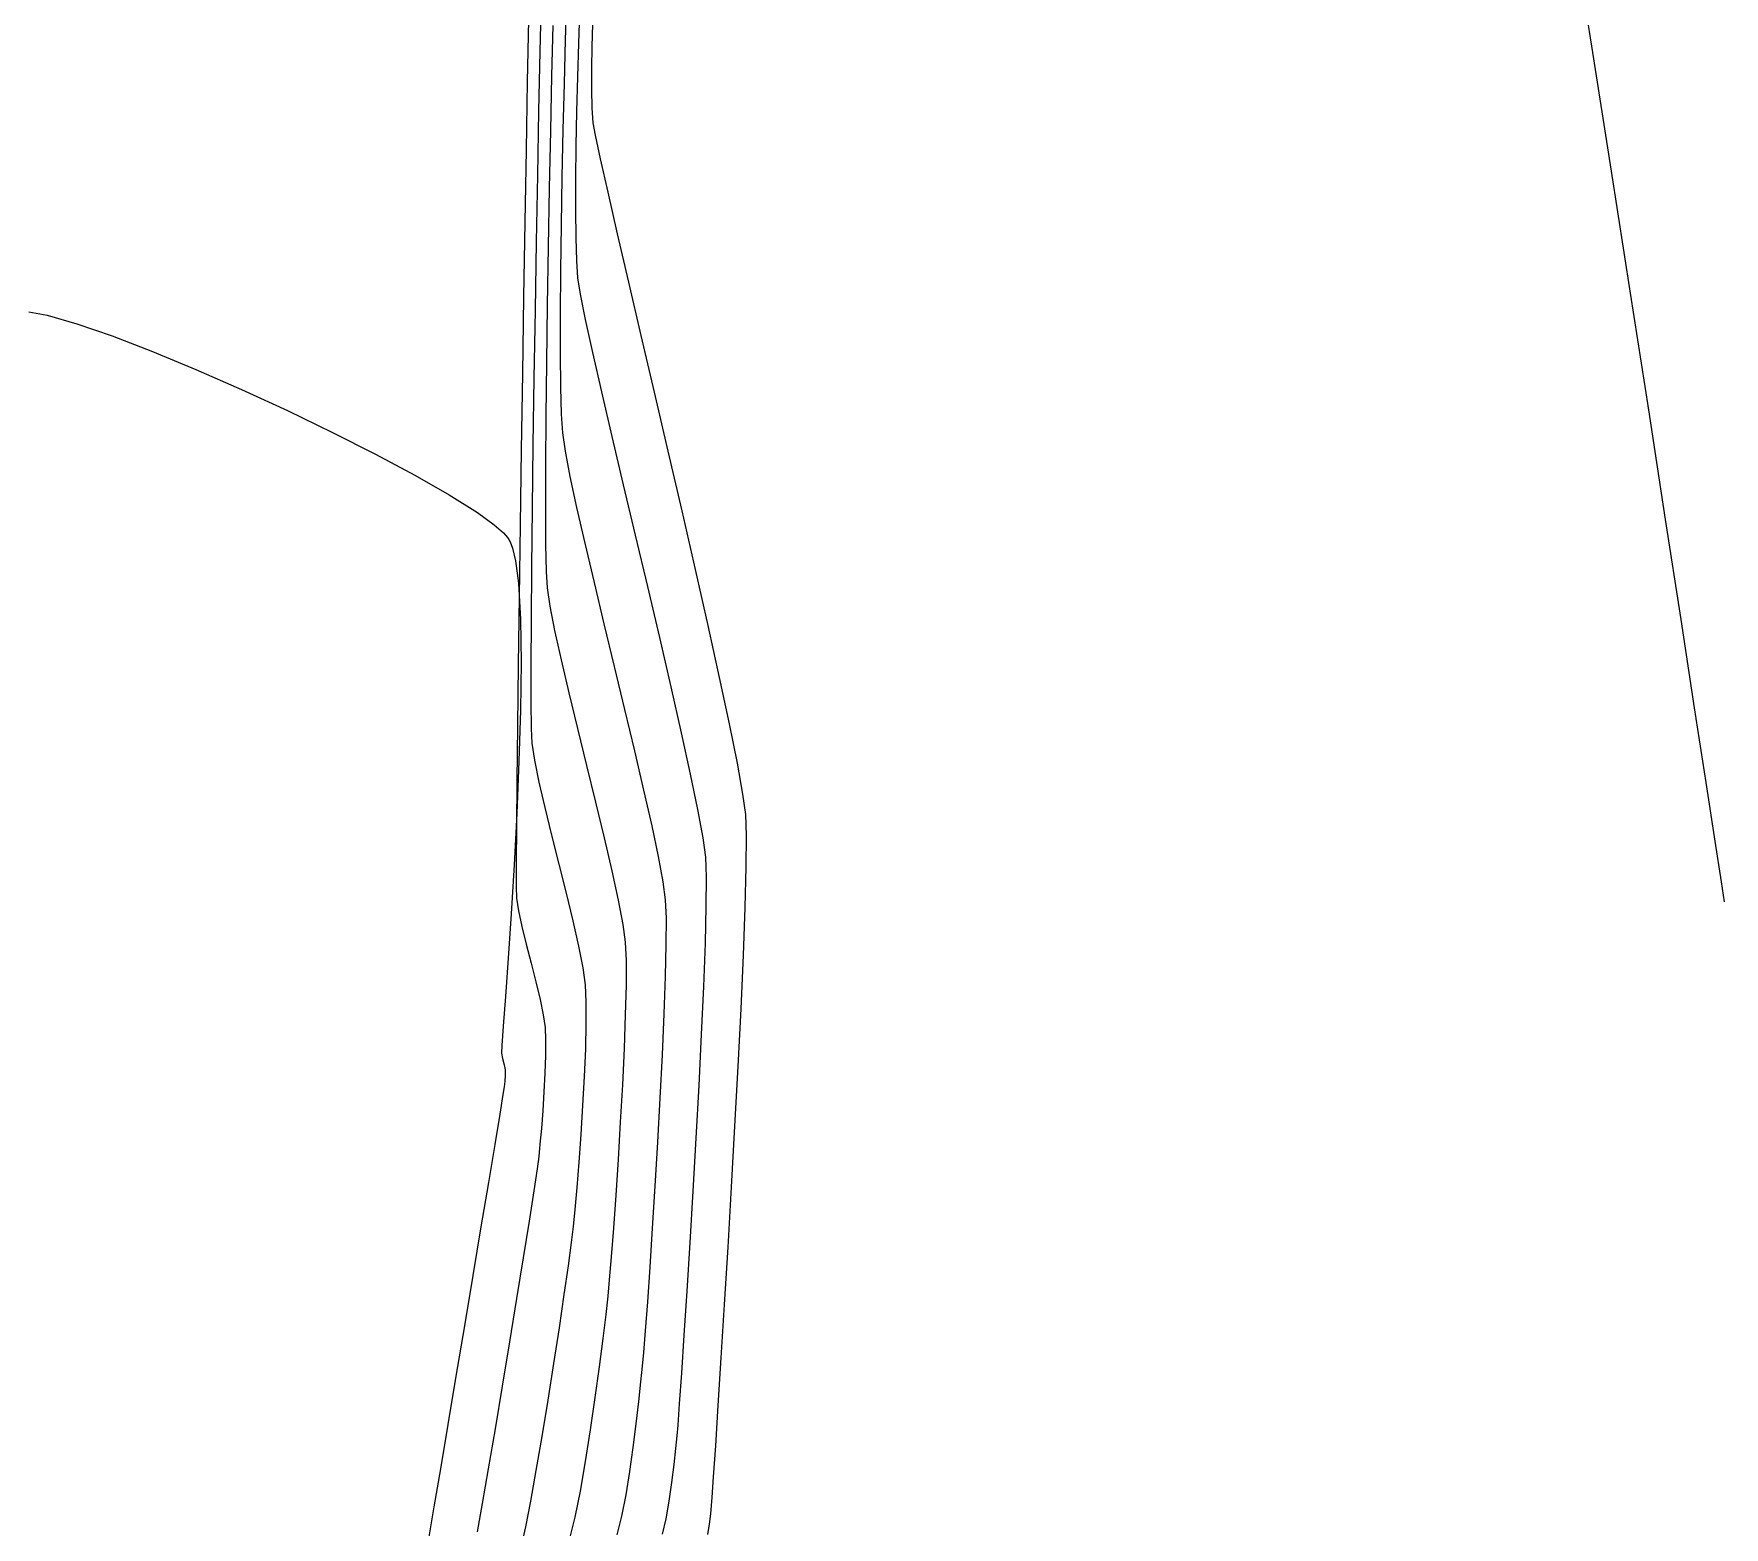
# Model space of a CAD drawing. Header units: metres. Extents: x 708868 to 711043, y 5411316 to 5413138.
# Drawn here: x 710423.6 to 710502.4, y 5412173.8 to 5412243.5 of the extents above; entities that cross this region are included whole.
import ezdxf

# ---------------------------------------------------------------- set-up
doc = ezdxf.new("R2010")
doc.units = ezdxf.units.M
for name, color, linetype in [('Rionegro 2010_Contours', 7, 'Continuous'), ('Rionegro 2014_Contours', 7, 'Continuous'), ('Rionegro 2018_Contours', 7, 'Continuous')]:
    doc.layers.add(name, color=color, linetype=linetype)

msp = doc.modelspace()

# ---------------------------------------------------------------- linework, layer by layer
at = {"layer": 'Rionegro 2010_Contours'}
for points in [[(710447.25, 5412245.156, 243), (710447.195, 5412242.639, 243), (710447.137, 5412239.854, 243), (710447.08, 5412236.867, 243), (710447.024, 5412233.748, 243), (710446.97, 5412230.566, 243), (710446.92, 5412227.388, 243), (710446.875, 5412224.283, 243), (710446.837, 5412221.321, 243), (710446.806, 5412218.568, 243), (710446.785, 5412216.095, 243), (710446.775, 5412213.969, 243), (710446.777, 5412212.259, 243), (710446.792, 5412211.033, 243), (710446.822, 5412210.361, 243), (710446.942, 5412209.56, 243), (710447.15, 5412208.539, 243), (710447.424, 5412207.353, 243), (710447.742, 5412206.057, 243), (710448.081, 5412204.707, 243), (710448.419, 5412203.357, 243), (710448.733, 5412202.063, 243), (710449.001, 5412200.881, 243), (710449.201, 5412199.866, 243), (710449.309, 5412199.073, 243), (710449.345, 5412198.28, 243), (710449.346, 5412197.264, 243), (710449.317, 5412196.082, 243), (710449.263, 5412194.789, 243), (710449.191, 5412193.44, 243), (710449.106, 5412192.09, 243), (710449.014, 5412190.796, 243), (710448.921, 5412189.612, 243), (710448.832, 5412188.594, 243), (710448.753, 5412187.798, 243), (710448.661, 5412187.05, 243), (710448.514, 5412185.965, 243), (710448.319, 5412184.615, 243), (710448.089, 5412183.071, 243), (710447.833, 5412181.407, 243), (710447.562, 5412179.692, 243), (710447.284, 5412178, 243), (710447.011, 5412176.402, 243), (710446.753, 5412174.971, 243), (710446.519, 5412173.776, 243), (710446.321, 5412172.892, 243)], [(710449.041, 5412244.461, 246), (710448.992, 5412243.011, 246), (710448.947, 5412241.454, 246), (710448.908, 5412239.843, 246), (710448.879, 5412238.234, 246), (710448.862, 5412236.678, 246), (710448.859, 5412235.23, 246), (710448.872, 5412233.944, 246), (710448.905, 5412232.873, 246), (710448.959, 5412232.07, 246), (710449.077, 5412231.316, 246), (710449.314, 5412230.134, 246), (710449.652, 5412228.589, 246), (710450.072, 5412226.745, 246), (710450.557, 5412224.666, 246), (710451.087, 5412222.416, 246), (710451.645, 5412220.059, 246), (710452.213, 5412217.66, 246), (710452.771, 5412215.281, 246), (710453.303, 5412212.987, 246), (710453.789, 5412210.842, 246), (710454.212, 5412208.91, 246), (710454.553, 5412207.255, 246), (710454.794, 5412205.941, 246), (710454.917, 5412205.033, 246), (710454.951, 5412204.106, 246), (710454.944, 5412202.745, 246), (710454.901, 5412201.019, 246), (710454.826, 5412199.002, 246), (710454.727, 5412196.764, 246), (710454.608, 5412194.378, 246), (710454.475, 5412191.914, 246), (710454.334, 5412189.445, 246), (710454.19, 5412187.042, 246), (710454.049, 5412184.776, 246), (710453.916, 5412182.721, 246), (710453.798, 5412180.946, 246), (710453.7, 5412179.524, 246), (710453.626, 5412178.527, 246), (710453.584, 5412178.025, 246), (710453.521, 5412177.433, 246), (710453.438, 5412176.684, 246), (710453.336, 5412175.844, 246), (710453.213, 5412174.979, 246), (710453.07, 5412174.154, 246), (710452.906, 5412173.436, 246)], [(710446.66, 5412244.121, 242), (710446.607, 5412241.214, 242), (710446.552, 5412238.041, 242), (710446.495, 5412234.671, 242), (710446.438, 5412231.169, 242), (710446.381, 5412227.602, 242), (710446.327, 5412224.038, 242), (710446.275, 5412220.544, 242), (710446.228, 5412217.186, 242), (710446.186, 5412214.031, 242), (710446.15, 5412211.147, 242), (710446.122, 5412208.6, 242), (710446.103, 5412206.457, 242), (710446.094, 5412204.786, 242), (710446.096, 5412203.652, 242), (710446.11, 5412203.124, 242), (710446.202, 5412202.53, 242), (710446.36, 5412201.795, 242), (710446.562, 5412200.967, 242), (710446.785, 5412200.093, 242), (710447.007, 5412199.221, 242), (710447.205, 5412198.398, 242), (710447.357, 5412197.67, 242), (710447.44, 5412197.087, 242), (710447.465, 5412196.502, 242), (710447.461, 5412195.773, 242), (710447.433, 5412194.947, 242), (710447.387, 5412194.074, 242), (710447.329, 5412193.2, 242), (710447.266, 5412192.373, 242), (710447.201, 5412191.643, 242), (710447.143, 5412191.056, 242), (710447.066, 5412190.487, 242), (710446.91, 5412189.454, 242), (710446.691, 5412188.042, 242), (710446.42, 5412186.339, 242), (710446.113, 5412184.431, 242), (710445.783, 5412182.406, 242), (710445.443, 5412180.349, 242), (710445.108, 5412178.349, 242), (710444.791, 5412176.491, 242), (710444.506, 5412174.863, 242), (710444.267, 5412173.55, 242)], [(710447.803, 5412243.853, 244), (710447.745, 5412241.494, 244), (710447.688, 5412238.94, 244), (710447.633, 5412236.258, 244), (710447.584, 5412233.517, 244), (710447.54, 5412230.785, 244), (710447.504, 5412228.129, 244), (710447.477, 5412225.617, 244), (710447.461, 5412223.318, 244), (710447.457, 5412221.298, 244), (710447.466, 5412219.626, 244), (710447.492, 5412218.37, 244), (710447.534, 5412217.597, 244), (710447.659, 5412216.753, 244), (710447.884, 5412215.617, 244), (710448.188, 5412214.246, 244), (710448.551, 5412212.7, 244), (710448.954, 5412211.037, 244), (710449.375, 5412209.316, 244), (710449.796, 5412207.596, 244), (710450.195, 5412205.935, 244), (710450.553, 5412204.392, 244), (710450.85, 5412203.026, 244), (710451.065, 5412201.896, 244), (710451.179, 5412201.06, 244), (710451.214, 5412200.216, 244), (710451.214, 5412199.066, 244), (710451.181, 5412197.673, 244), (710451.123, 5412196.099, 244), (710451.043, 5412194.408, 244), (710450.949, 5412192.661, 244), (710450.845, 5412190.922, 244), (710450.736, 5412189.253, 244), (710450.628, 5412187.718, 244), (710450.526, 5412186.379, 244), (710450.436, 5412185.299, 244), (710450.363, 5412184.541, 244), (710450.267, 5412183.69, 244), (710450.13, 5412182.569, 244), (710449.96, 5412181.252, 244), (710449.762, 5412179.808, 244), (710449.543, 5412178.312, 244), (710449.31, 5412176.835, 244), (710449.068, 5412175.448, 244), (710448.823, 5412174.225, 244), (710448.582, 5412173.237, 244)], [(710449.654, 5412243.913, 247), (710449.624, 5412242.877, 247), (710449.606, 5412241.842, 247), (710449.605, 5412240.864, 247), (710449.626, 5412240, 247), (710449.671, 5412239.307, 247), (710449.774, 5412238.727, 247), (710450.01, 5412237.623, 247), (710450.36, 5412236.065, 247), (710450.806, 5412234.126, 247), (710451.328, 5412231.877, 247), (710451.909, 5412229.388, 247), (710452.529, 5412226.731, 247), (710453.17, 5412223.978, 247), (710453.813, 5412221.199, 247), (710454.439, 5412218.466, 247), (710455.029, 5412215.85, 247), (710455.564, 5412213.422, 247), (710456.026, 5412211.254, 247), (710456.396, 5412209.417, 247), (710456.656, 5412207.981, 247), (710456.786, 5412207.019, 247), (710456.82, 5412206.045, 247), (710456.809, 5412204.575, 247), (710456.759, 5412202.686, 247), (710456.676, 5412200.455, 247), (710456.564, 5412197.958, 247), (710456.431, 5412195.271, 247), (710456.283, 5412192.471, 247), (710456.124, 5412189.634, 247), (710455.961, 5412186.836, 247), (710455.799, 5412184.154, 247), (710455.645, 5412181.664, 247), (710455.505, 5412179.442, 247), (710455.384, 5412177.566, 247), (710455.288, 5412176.11, 247), (710455.223, 5412175.152, 247), (710455.195, 5412174.768, 247), (710455.154, 5412174.387, 247), (710455.092, 5412173.896, 247), (710455.01, 5412173.413, 247)], [(710423.361, 5412230.492, 241), (710424.213, 5412230.326, 241), (710425.587, 5412229.932, 241), (710427.244, 5412229.359, 241), (710429.12, 5412228.636, 241), (710431.15, 5412227.794, 241), (710433.269, 5412226.863, 241), (710435.415, 5412225.874, 241), (710437.522, 5412224.857, 241), (710439.526, 5412223.842, 241), (710441.364, 5412222.859, 241), (710442.969, 5412221.94, 241), (710444.279, 5412221.113, 241), (710445.071, 5412220.54, 241), (710445.494, 5412220.171, 241), (710445.687, 5412219.957, 241), (710445.755, 5412219.861, 241), (710445.815, 5412219.751, 241), (710445.925, 5412219.462, 241), (710446.061, 5412218.87, 241), (710446.194, 5412217.815, 241), (710446.29, 5412216.133, 241), (710446.319, 5412214.129, 241), (710446.293, 5412211.892, 241), (710446.222, 5412209.511, 241), (710446.117, 5412207.074, 241), (710445.99, 5412204.67, 241), (710445.853, 5412202.387, 241), (710445.716, 5412200.314, 241), (710445.591, 5412198.538, 241), (710445.488, 5412197.15, 241), (710445.42, 5412196.237, 241), (710445.398, 5412195.887, 241), (710445.447, 5412195.643, 241), (710445.524, 5412195.342, 241), (710445.571, 5412195.1, 241), (710445.572, 5412194.858, 241), (710445.554, 5412194.556, 241), (710445.532, 5412194.313, 241), (710445.475, 5412193.958, 241), (710445.322, 5412193.031, 241), (710445.089, 5412191.628, 241), (710444.792, 5412189.843, 241), (710444.446, 5412187.773, 241), (710444.069, 5412185.513, 241), (710443.675, 5412183.159, 241), (710443.281, 5412180.805, 241), (710442.902, 5412178.549, 241), (710442.554, 5412176.484, 241), (710442.254, 5412174.707, 241), (710442.017, 5412173.313, 241)], [(710498.883, 5412226.088, 248), (710498.911, 5412225.905, 248), (710499.702, 5412220.793, 248), (710500.421, 5412216.123, 248), (710501.055, 5412211.996, 248), (710501.588, 5412208.514, 248), (710502.008, 5412205.777, 248), (710502.3, 5412203.887, 248), (710502.448, 5412202.945, 248)]]:
    msp.add_polyline3d(points, dxfattribs=at)
at = {"layer": 'Rionegro 2014_Contours'}
for points in [[(710494.208, 5412255.649, 248), (710494.388, 5412254.545, 248), (710495.321, 5412248.744, 248), (710496.254, 5412242.878, 248), (710497.173, 5412237.049, 248), (710498.063, 5412231.357, 248), (710498.911, 5412225.905, 248), (710499.702, 5412220.793, 248), (710500.421, 5412216.123, 248), (710501.055, 5412211.996, 248), (710501.588, 5412208.514, 248), (710502.008, 5412205.777, 248), (710502.3, 5412203.887, 248), (710502.448, 5412202.945, 248)], [(710447.25, 5412245.156, 243), (710447.195, 5412242.639, 243), (710447.137, 5412239.854, 243), (710447.08, 5412236.867, 243), (710447.024, 5412233.748, 243), (710446.97, 5412230.566, 243), (710446.92, 5412227.388, 243), (710446.875, 5412224.283, 243), (710446.837, 5412221.321, 243), (710446.806, 5412218.568, 243), (710446.785, 5412216.095, 243), (710446.775, 5412213.969, 243), (710446.777, 5412212.259, 243), (710446.792, 5412211.033, 243), (710446.822, 5412210.361, 243), (710446.942, 5412209.56, 243), (710447.15, 5412208.539, 243), (710447.424, 5412207.353, 243), (710447.742, 5412206.057, 243), (710448.081, 5412204.707, 243), (710448.419, 5412203.357, 243), (710448.733, 5412202.063, 243), (710449.001, 5412200.881, 243), (710449.201, 5412199.866, 243), (710449.309, 5412199.073, 243), (710449.345, 5412198.28, 243), (710449.346, 5412197.264, 243), (710449.317, 5412196.082, 243), (710449.263, 5412194.789, 243), (710449.191, 5412193.44, 243), (710449.106, 5412192.09, 243), (710449.014, 5412190.796, 243), (710448.921, 5412189.612, 243), (710448.832, 5412188.594, 243), (710448.753, 5412187.798, 243), (710448.661, 5412187.05, 243), (710448.514, 5412185.965, 243), (710448.319, 5412184.615, 243), (710448.089, 5412183.071, 243), (710447.833, 5412181.407, 243), (710447.562, 5412179.692, 243), (710447.284, 5412178, 243), (710447.011, 5412176.402, 243), (710446.753, 5412174.971, 243), (710446.519, 5412173.776, 243), (710446.321, 5412172.892, 243)], [(710448.439, 5412245.023, 245), (710448.38, 5412243.177, 245), (710448.323, 5412241.144, 245), (710448.27, 5412238.986, 245), (710448.223, 5412236.768, 245), (710448.184, 5412234.552, 245), (710448.156, 5412232.401, 245), (710448.14, 5412230.379, 245), (710448.139, 5412228.548, 245), (710448.155, 5412226.971, 245), (710448.19, 5412225.712, 245), (710448.247, 5412224.834, 245), (710448.371, 5412223.985, 245), (710448.598, 5412222.808, 245), (710448.911, 5412221.359, 245), (710449.291, 5412219.691, 245), (710449.722, 5412217.86, 245), (710450.187, 5412215.92, 245), (710450.669, 5412213.926, 245), (710451.149, 5412211.932, 245), (710451.611, 5412209.994, 245), (710452.038, 5412208.165, 245), (710452.412, 5412206.502, 245), (710452.717, 5412205.058, 245), (710452.934, 5412203.887, 245), (710453.048, 5412203.046, 245), (710453.083, 5412202.188, 245), (710453.08, 5412200.973, 245), (710453.046, 5412199.464, 245), (710452.984, 5412197.722, 245), (710452.9, 5412195.811, 245), (710452.799, 5412193.792, 245), (710452.685, 5412191.729, 245), (710452.565, 5412189.684, 245), (710452.442, 5412187.719, 245), (710452.322, 5412185.896, 245), (710452.211, 5412184.279, 245), (710452.112, 5412182.93, 245), (710452.031, 5412181.91, 245), (710451.974, 5412181.283, 245), (710451.895, 5412180.542, 245), (710451.796, 5412179.628, 245), (710451.678, 5412178.593, 245), (710451.539, 5412177.488, 245), (710451.38, 5412176.365, 245), (710451.2, 5412175.275, 245), (710451, 5412174.27, 245), (710450.779, 5412173.402, 245)], [(710449.041, 5412244.461, 246), (710448.992, 5412243.011, 246), (710448.947, 5412241.454, 246), (710448.908, 5412239.843, 246), (710448.879, 5412238.234, 246), (710448.862, 5412236.678, 246), (710448.859, 5412235.23, 246), (710448.872, 5412233.944, 246), (710448.905, 5412232.873, 246), (710448.959, 5412232.07, 246), (710449.077, 5412231.316, 246), (710449.314, 5412230.134, 246), (710449.652, 5412228.589, 246), (710450.072, 5412226.745, 246), (710450.557, 5412224.666, 246), (710451.087, 5412222.416, 246), (710451.645, 5412220.059, 246), (710452.213, 5412217.66, 246), (710452.771, 5412215.281, 246), (710453.303, 5412212.987, 246), (710453.789, 5412210.842, 246), (710454.212, 5412208.91, 246), (710454.553, 5412207.255, 246), (710454.794, 5412205.941, 246), (710454.917, 5412205.033, 246), (710454.951, 5412204.106, 246), (710454.944, 5412202.745, 246), (710454.901, 5412201.019, 246), (710454.826, 5412199.002, 246), (710454.727, 5412196.764, 246), (710454.608, 5412194.378, 246), (710454.475, 5412191.914, 246), (710454.334, 5412189.445, 246), (710454.19, 5412187.042, 246), (710454.049, 5412184.776, 246), (710453.916, 5412182.721, 246), (710453.798, 5412180.946, 246), (710453.7, 5412179.524, 246), (710453.626, 5412178.527, 246), (710453.584, 5412178.025, 246), (710453.521, 5412177.433, 246), (710453.438, 5412176.684, 246), (710453.336, 5412175.844, 246), (710453.213, 5412174.979, 246), (710453.07, 5412174.154, 246), (710452.906, 5412173.436, 246)], [(710446.66, 5412244.121, 242), (710446.607, 5412241.214, 242), (710446.552, 5412238.041, 242), (710446.495, 5412234.671, 242), (710446.438, 5412231.169, 242), (710446.381, 5412227.602, 242), (710446.327, 5412224.038, 242), (710446.275, 5412220.544, 242), (710446.228, 5412217.186, 242), (710446.186, 5412214.031, 242), (710446.15, 5412211.147, 242), (710446.122, 5412208.6, 242), (710446.103, 5412206.457, 242), (710446.094, 5412204.786, 242), (710446.096, 5412203.652, 242), (710446.11, 5412203.124, 242), (710446.202, 5412202.53, 242), (710446.36, 5412201.795, 242), (710446.562, 5412200.967, 242), (710446.785, 5412200.093, 242), (710447.007, 5412199.221, 242), (710447.205, 5412198.398, 242), (710447.357, 5412197.67, 242), (710447.44, 5412197.087, 242), (710447.465, 5412196.502, 242), (710447.461, 5412195.773, 242), (710447.433, 5412194.947, 242), (710447.387, 5412194.074, 242), (710447.329, 5412193.2, 242), (710447.266, 5412192.373, 242), (710447.201, 5412191.643, 242), (710447.143, 5412191.056, 242), (710447.066, 5412190.487, 242), (710446.91, 5412189.454, 242), (710446.691, 5412188.042, 242), (710446.42, 5412186.339, 242), (710446.113, 5412184.431, 242), (710445.783, 5412182.406, 242), (710445.443, 5412180.349, 242), (710445.108, 5412178.349, 242), (710444.791, 5412176.491, 242), (710444.506, 5412174.863, 242), (710444.267, 5412173.55, 242)], [(710447.803, 5412243.853, 244), (710447.745, 5412241.494, 244), (710447.688, 5412238.94, 244), (710447.633, 5412236.258, 244), (710447.584, 5412233.517, 244), (710447.54, 5412230.785, 244), (710447.504, 5412228.129, 244), (710447.477, 5412225.617, 244), (710447.461, 5412223.318, 244), (710447.457, 5412221.298, 244), (710447.466, 5412219.626, 244), (710447.492, 5412218.37, 244), (710447.534, 5412217.597, 244), (710447.659, 5412216.753, 244), (710447.884, 5412215.617, 244), (710448.188, 5412214.246, 244), (710448.551, 5412212.7, 244), (710448.954, 5412211.037, 244), (710449.375, 5412209.316, 244), (710449.796, 5412207.596, 244), (710450.195, 5412205.935, 244), (710450.553, 5412204.392, 244), (710450.85, 5412203.026, 244), (710451.065, 5412201.896, 244), (710451.179, 5412201.06, 244), (710451.214, 5412200.216, 244), (710451.214, 5412199.066, 244), (710451.181, 5412197.673, 244), (710451.123, 5412196.099, 244), (710451.043, 5412194.408, 244), (710450.949, 5412192.661, 244), (710450.845, 5412190.922, 244), (710450.736, 5412189.253, 244), (710450.628, 5412187.718, 244), (710450.526, 5412186.379, 244), (710450.436, 5412185.299, 244), (710450.363, 5412184.541, 244), (710450.267, 5412183.69, 244), (710450.13, 5412182.569, 244), (710449.96, 5412181.252, 244), (710449.762, 5412179.808, 244), (710449.543, 5412178.312, 244), (710449.31, 5412176.835, 244), (710449.068, 5412175.448, 244), (710448.823, 5412174.225, 244), (710448.582, 5412173.237, 244)], [(710449.654, 5412243.913, 247), (710449.624, 5412242.877, 247), (710449.606, 5412241.842, 247), (710449.605, 5412240.864, 247), (710449.626, 5412240, 247), (710449.671, 5412239.307, 247), (710449.774, 5412238.727, 247), (710450.01, 5412237.623, 247), (710450.36, 5412236.065, 247), (710450.806, 5412234.126, 247), (710451.328, 5412231.877, 247), (710451.909, 5412229.388, 247), (710452.529, 5412226.731, 247), (710453.17, 5412223.978, 247), (710453.813, 5412221.199, 247), (710454.439, 5412218.466, 247), (710455.029, 5412215.85, 247), (710455.564, 5412213.422, 247), (710456.026, 5412211.254, 247), (710456.396, 5412209.417, 247), (710456.656, 5412207.981, 247), (710456.786, 5412207.019, 247), (710456.82, 5412206.045, 247), (710456.809, 5412204.575, 247), (710456.759, 5412202.686, 247), (710456.676, 5412200.455, 247), (710456.564, 5412197.958, 247), (710456.431, 5412195.271, 247), (710456.283, 5412192.471, 247), (710456.124, 5412189.634, 247), (710455.961, 5412186.836, 247), (710455.799, 5412184.154, 247), (710455.645, 5412181.664, 247), (710455.505, 5412179.442, 247), (710455.384, 5412177.566, 247), (710455.288, 5412176.11, 247), (710455.223, 5412175.152, 247), (710455.195, 5412174.768, 247), (710455.154, 5412174.387, 247), (710455.092, 5412173.896, 247), (710455.01, 5412173.413, 247)], [(710423.361, 5412230.492, 241), (710424.213, 5412230.326, 241), (710425.587, 5412229.932, 241), (710427.244, 5412229.359, 241), (710429.12, 5412228.636, 241), (710431.15, 5412227.794, 241), (710433.269, 5412226.863, 241), (710435.415, 5412225.874, 241), (710437.522, 5412224.857, 241), (710439.526, 5412223.842, 241), (710441.364, 5412222.859, 241), (710442.969, 5412221.94, 241), (710444.279, 5412221.113, 241), (710445.071, 5412220.54, 241), (710445.494, 5412220.171, 241), (710445.687, 5412219.957, 241), (710445.755, 5412219.861, 241), (710445.815, 5412219.751, 241), (710445.925, 5412219.462, 241), (710446.061, 5412218.87, 241), (710446.194, 5412217.815, 241), (710446.29, 5412216.133, 241), (710446.319, 5412214.129, 241), (710446.293, 5412211.892, 241), (710446.222, 5412209.511, 241), (710446.117, 5412207.074, 241), (710445.99, 5412204.67, 241), (710445.853, 5412202.387, 241), (710445.716, 5412200.314, 241), (710445.591, 5412198.538, 241), (710445.488, 5412197.15, 241), (710445.42, 5412196.237, 241), (710445.398, 5412195.887, 241), (710445.447, 5412195.643, 241), (710445.524, 5412195.342, 241), (710445.571, 5412195.1, 241), (710445.572, 5412194.858, 241), (710445.554, 5412194.556, 241), (710445.532, 5412194.313, 241), (710445.475, 5412193.958, 241), (710445.322, 5412193.031, 241), (710445.089, 5412191.628, 241), (710444.792, 5412189.843, 241), (710444.446, 5412187.773, 241), (710444.069, 5412185.513, 241), (710443.675, 5412183.159, 241), (710443.281, 5412180.805, 241), (710442.902, 5412178.549, 241), (710442.554, 5412176.484, 241), (710442.254, 5412174.707, 241), (710442.017, 5412173.313, 241)]]:
    msp.add_polyline3d(points, dxfattribs=at)
at = {"layer": 'Rionegro 2018_Contours'}
for points in [[(710494.208, 5412255.649, 248), (710494.388, 5412254.545, 248), (710495.321, 5412248.744, 248), (710496.254, 5412242.878, 248), (710497.173, 5412237.049, 248), (710498.063, 5412231.357, 248), (710498.911, 5412225.905, 248), (710499.702, 5412220.793, 248), (710500.421, 5412216.123, 248), (710501.055, 5412211.996, 248), (710501.588, 5412208.514, 248), (710502.008, 5412205.777, 248), (710502.3, 5412203.887, 248), (710502.448, 5412202.945, 248)], [(710447.25, 5412245.156, 243), (710447.195, 5412242.639, 243), (710447.137, 5412239.854, 243), (710447.08, 5412236.867, 243), (710447.024, 5412233.748, 243), (710446.97, 5412230.566, 243), (710446.92, 5412227.388, 243), (710446.875, 5412224.283, 243), (710446.837, 5412221.321, 243), (710446.806, 5412218.568, 243), (710446.785, 5412216.095, 243), (710446.775, 5412213.969, 243), (710446.777, 5412212.259, 243), (710446.792, 5412211.033, 243), (710446.822, 5412210.361, 243), (710446.942, 5412209.56, 243), (710447.15, 5412208.539, 243), (710447.424, 5412207.353, 243), (710447.742, 5412206.057, 243), (710448.081, 5412204.707, 243), (710448.419, 5412203.357, 243), (710448.733, 5412202.063, 243), (710449.001, 5412200.881, 243), (710449.201, 5412199.866, 243), (710449.309, 5412199.073, 243), (710449.345, 5412198.28, 243), (710449.346, 5412197.264, 243), (710449.317, 5412196.082, 243), (710449.263, 5412194.789, 243), (710449.191, 5412193.44, 243), (710449.106, 5412192.09, 243), (710449.014, 5412190.796, 243), (710448.921, 5412189.612, 243), (710448.832, 5412188.594, 243), (710448.753, 5412187.798, 243), (710448.661, 5412187.05, 243), (710448.514, 5412185.965, 243), (710448.319, 5412184.615, 243), (710448.089, 5412183.071, 243), (710447.833, 5412181.407, 243), (710447.562, 5412179.692, 243), (710447.284, 5412178, 243), (710447.011, 5412176.402, 243), (710446.753, 5412174.971, 243), (710446.519, 5412173.776, 243), (710446.321, 5412172.892, 243)], [(710448.439, 5412245.023, 245), (710448.38, 5412243.177, 245), (710448.323, 5412241.144, 245), (710448.27, 5412238.986, 245), (710448.223, 5412236.768, 245), (710448.184, 5412234.552, 245), (710448.156, 5412232.401, 245), (710448.14, 5412230.379, 245), (710448.139, 5412228.548, 245), (710448.155, 5412226.971, 245), (710448.19, 5412225.712, 245), (710448.247, 5412224.834, 245), (710448.371, 5412223.985, 245), (710448.598, 5412222.808, 245), (710448.911, 5412221.359, 245), (710449.291, 5412219.691, 245), (710449.722, 5412217.86, 245), (710450.187, 5412215.92, 245), (710450.669, 5412213.926, 245), (710451.149, 5412211.932, 245), (710451.611, 5412209.994, 245), (710452.038, 5412208.165, 245), (710452.412, 5412206.502, 245), (710452.717, 5412205.058, 245), (710452.934, 5412203.887, 245), (710453.048, 5412203.046, 245), (710453.083, 5412202.188, 245), (710453.08, 5412200.973, 245), (710453.046, 5412199.464, 245), (710452.984, 5412197.722, 245), (710452.9, 5412195.811, 245), (710452.799, 5412193.792, 245), (710452.685, 5412191.729, 245), (710452.565, 5412189.684, 245), (710452.442, 5412187.719, 245), (710452.322, 5412185.896, 245), (710452.211, 5412184.279, 245), (710452.112, 5412182.93, 245), (710452.031, 5412181.91, 245), (710451.974, 5412181.283, 245), (710451.895, 5412180.542, 245), (710451.796, 5412179.628, 245), (710451.678, 5412178.593, 245), (710451.539, 5412177.488, 245), (710451.38, 5412176.365, 245), (710451.2, 5412175.275, 245), (710451, 5412174.27, 245), (710450.779, 5412173.402, 245)], [(710449.041, 5412244.461, 246), (710448.992, 5412243.011, 246), (710448.947, 5412241.454, 246), (710448.908, 5412239.843, 246), (710448.879, 5412238.234, 246), (710448.862, 5412236.678, 246), (710448.859, 5412235.23, 246), (710448.872, 5412233.944, 246), (710448.905, 5412232.873, 246), (710448.959, 5412232.07, 246), (710449.077, 5412231.316, 246), (710449.314, 5412230.134, 246), (710449.652, 5412228.589, 246), (710450.072, 5412226.745, 246), (710450.557, 5412224.666, 246), (710451.087, 5412222.416, 246), (710451.645, 5412220.059, 246), (710452.213, 5412217.66, 246), (710452.771, 5412215.281, 246), (710453.303, 5412212.987, 246), (710453.789, 5412210.842, 246), (710454.212, 5412208.91, 246), (710454.553, 5412207.255, 246), (710454.794, 5412205.941, 246), (710454.917, 5412205.033, 246), (710454.951, 5412204.106, 246), (710454.944, 5412202.745, 246), (710454.901, 5412201.019, 246), (710454.826, 5412199.002, 246), (710454.727, 5412196.764, 246), (710454.608, 5412194.378, 246), (710454.475, 5412191.914, 246), (710454.334, 5412189.445, 246), (710454.19, 5412187.042, 246), (710454.049, 5412184.776, 246), (710453.916, 5412182.721, 246), (710453.798, 5412180.946, 246), (710453.7, 5412179.524, 246), (710453.626, 5412178.527, 246), (710453.584, 5412178.025, 246), (710453.521, 5412177.433, 246), (710453.438, 5412176.684, 246), (710453.336, 5412175.844, 246), (710453.213, 5412174.979, 246), (710453.07, 5412174.154, 246), (710452.906, 5412173.436, 246)], [(710446.66, 5412244.121, 242), (710446.607, 5412241.214, 242), (710446.552, 5412238.041, 242), (710446.495, 5412234.671, 242), (710446.438, 5412231.169, 242), (710446.381, 5412227.602, 242), (710446.327, 5412224.038, 242), (710446.275, 5412220.544, 242), (710446.228, 5412217.186, 242), (710446.186, 5412214.031, 242), (710446.15, 5412211.147, 242), (710446.122, 5412208.6, 242), (710446.103, 5412206.457, 242), (710446.094, 5412204.786, 242), (710446.096, 5412203.652, 242), (710446.11, 5412203.124, 242), (710446.202, 5412202.53, 242), (710446.36, 5412201.795, 242), (710446.562, 5412200.967, 242), (710446.785, 5412200.093, 242), (710447.007, 5412199.221, 242), (710447.205, 5412198.398, 242), (710447.357, 5412197.67, 242), (710447.44, 5412197.087, 242), (710447.465, 5412196.502, 242), (710447.461, 5412195.773, 242), (710447.433, 5412194.947, 242), (710447.387, 5412194.074, 242), (710447.329, 5412193.2, 242), (710447.266, 5412192.373, 242), (710447.201, 5412191.643, 242), (710447.143, 5412191.056, 242), (710447.066, 5412190.487, 242), (710446.91, 5412189.454, 242), (710446.691, 5412188.042, 242), (710446.42, 5412186.339, 242), (710446.113, 5412184.431, 242), (710445.783, 5412182.406, 242), (710445.443, 5412180.349, 242), (710445.108, 5412178.349, 242), (710444.791, 5412176.491, 242), (710444.506, 5412174.863, 242), (710444.267, 5412173.55, 242)], [(710447.803, 5412243.853, 244), (710447.745, 5412241.494, 244), (710447.688, 5412238.94, 244), (710447.633, 5412236.258, 244), (710447.584, 5412233.517, 244), (710447.54, 5412230.785, 244), (710447.504, 5412228.129, 244), (710447.477, 5412225.617, 244), (710447.461, 5412223.318, 244), (710447.457, 5412221.298, 244), (710447.466, 5412219.626, 244), (710447.492, 5412218.37, 244), (710447.534, 5412217.597, 244), (710447.659, 5412216.753, 244), (710447.884, 5412215.617, 244), (710448.188, 5412214.246, 244), (710448.551, 5412212.7, 244), (710448.954, 5412211.037, 244), (710449.375, 5412209.316, 244), (710449.796, 5412207.596, 244), (710450.195, 5412205.935, 244), (710450.553, 5412204.392, 244), (710450.85, 5412203.026, 244), (710451.065, 5412201.896, 244), (710451.179, 5412201.06, 244), (710451.214, 5412200.216, 244), (710451.214, 5412199.066, 244), (710451.181, 5412197.673, 244), (710451.123, 5412196.099, 244), (710451.043, 5412194.408, 244), (710450.949, 5412192.661, 244), (710450.845, 5412190.922, 244), (710450.736, 5412189.253, 244), (710450.628, 5412187.718, 244), (710450.526, 5412186.379, 244), (710450.436, 5412185.299, 244), (710450.363, 5412184.541, 244), (710450.267, 5412183.69, 244), (710450.13, 5412182.569, 244), (710449.96, 5412181.252, 244), (710449.762, 5412179.808, 244), (710449.543, 5412178.312, 244), (710449.31, 5412176.835, 244), (710449.068, 5412175.448, 244), (710448.823, 5412174.225, 244), (710448.582, 5412173.237, 244)], [(710449.654, 5412243.913, 247), (710449.624, 5412242.877, 247), (710449.606, 5412241.842, 247), (710449.605, 5412240.864, 247), (710449.626, 5412240, 247), (710449.671, 5412239.307, 247), (710449.774, 5412238.727, 247), (710450.01, 5412237.623, 247), (710450.36, 5412236.065, 247), (710450.806, 5412234.126, 247), (710451.328, 5412231.877, 247), (710451.909, 5412229.388, 247), (710452.529, 5412226.731, 247), (710453.17, 5412223.978, 247), (710453.813, 5412221.199, 247), (710454.439, 5412218.466, 247), (710455.029, 5412215.85, 247), (710455.564, 5412213.422, 247), (710456.026, 5412211.254, 247), (710456.396, 5412209.417, 247), (710456.656, 5412207.981, 247), (710456.786, 5412207.019, 247), (710456.82, 5412206.045, 247), (710456.809, 5412204.575, 247), (710456.759, 5412202.686, 247), (710456.676, 5412200.455, 247), (710456.564, 5412197.958, 247), (710456.431, 5412195.271, 247), (710456.283, 5412192.471, 247), (710456.124, 5412189.634, 247), (710455.961, 5412186.836, 247), (710455.799, 5412184.154, 247), (710455.645, 5412181.664, 247), (710455.505, 5412179.442, 247), (710455.384, 5412177.566, 247), (710455.288, 5412176.11, 247), (710455.223, 5412175.152, 247), (710455.195, 5412174.768, 247), (710455.154, 5412174.387, 247), (710455.092, 5412173.896, 247), (710455.01, 5412173.413, 247)], [(710423.361, 5412230.492, 241), (710424.213, 5412230.326, 241), (710425.587, 5412229.932, 241), (710427.244, 5412229.359, 241), (710429.12, 5412228.636, 241), (710431.15, 5412227.794, 241), (710433.269, 5412226.863, 241), (710435.415, 5412225.874, 241), (710437.522, 5412224.857, 241), (710439.526, 5412223.842, 241), (710441.364, 5412222.859, 241), (710442.969, 5412221.94, 241), (710444.279, 5412221.113, 241), (710445.071, 5412220.54, 241), (710445.494, 5412220.171, 241), (710445.687, 5412219.957, 241), (710445.755, 5412219.861, 241), (710445.815, 5412219.751, 241), (710445.925, 5412219.462, 241), (710446.061, 5412218.87, 241), (710446.194, 5412217.815, 241), (710446.29, 5412216.133, 241), (710446.319, 5412214.129, 241), (710446.293, 5412211.892, 241), (710446.222, 5412209.511, 241), (710446.117, 5412207.074, 241), (710445.99, 5412204.67, 241), (710445.853, 5412202.387, 241), (710445.716, 5412200.314, 241), (710445.591, 5412198.538, 241), (710445.488, 5412197.15, 241), (710445.42, 5412196.237, 241), (710445.398, 5412195.887, 241), (710445.447, 5412195.643, 241), (710445.524, 5412195.342, 241), (710445.571, 5412195.1, 241), (710445.572, 5412194.858, 241), (710445.554, 5412194.556, 241), (710445.532, 5412194.313, 241), (710445.475, 5412193.958, 241), (710445.322, 5412193.031, 241), (710445.089, 5412191.628, 241), (710444.792, 5412189.843, 241), (710444.446, 5412187.773, 241), (710444.069, 5412185.513, 241), (710443.675, 5412183.159, 241), (710443.281, 5412180.805, 241), (710442.902, 5412178.549, 241), (710442.554, 5412176.484, 241), (710442.254, 5412174.707, 241), (710442.017, 5412173.313, 241)]]:
    msp.add_polyline3d(points, dxfattribs=at)

doc.saveas('drawing.dxf')
